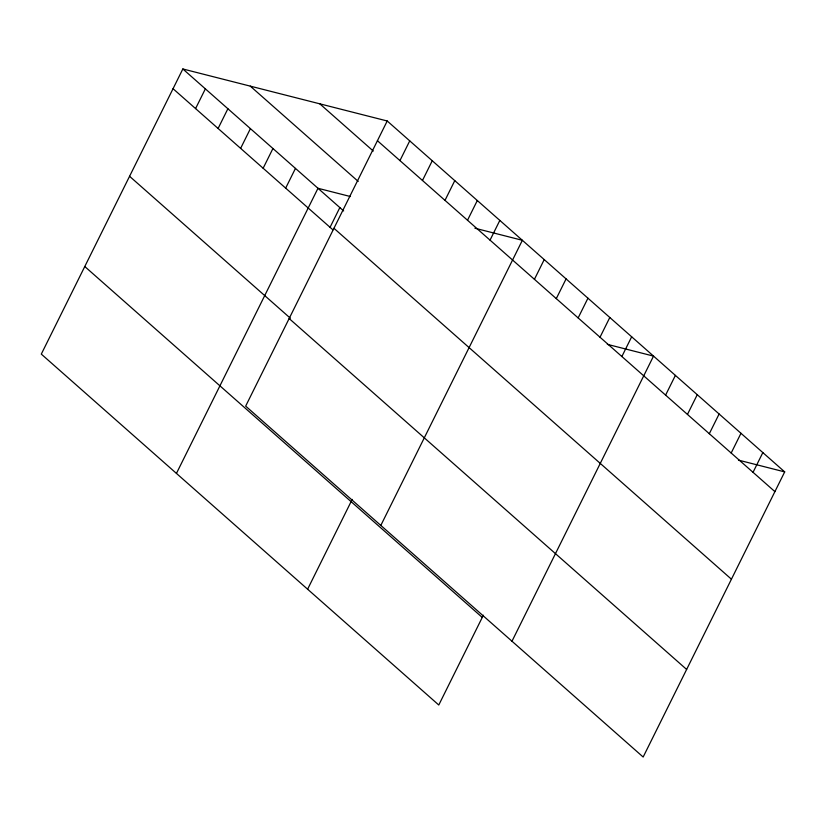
<?xml version="1.0" encoding="UTF-8"?>
<svg xmlns="http://www.w3.org/2000/svg" width="826" height="826" viewBox="0 0 826 826"><rect width="100%" height="100%" fill="white"/><g stroke="black" fill="none" stroke-linecap="round" stroke-linejoin="round"><path stroke-width="1.24" d="M387.218 120.988L245.673 406.113L643.155 757.029L784.7 471.894L387.218 120.988L182.845 68.971L41.3 354.106L438.782 705.012L483.365 615.205M195.576 108.588L205.364 88.857M218.095 128.474L227.893 108.743M240.624 148.36L250.412 128.629M263.143 168.246L272.941 148.515M285.672 188.132L295.46 168.401M176.444 473.412L317.989 188.287L350.461 196.547M330.049 227.315L339.847 207.584M399.949 160.595L409.737 140.874M422.468 180.481L432.266 160.75M444.997 200.367L454.785 180.636M467.516 220.253L477.314 200.522M307.613 589.217L352.196 499.4M490.045 240.139L499.833 220.408M380.817 525.429L522.362 240.294L474.898 228.213M534.432 279.322L544.22 259.591M556.29 298.62L566.089 278.899M578.148 317.927L587.947 298.196M600.017 337.225L609.805 317.494M621.875 356.522L631.673 336.791M511.986 641.224L653.531 356.099L607.317 344.339M665.601 395.127L675.389 375.396M687.459 414.425L697.258 394.694M709.317 433.722L719.116 413.991M731.186 453.02L740.974 433.299M753.044 472.327L762.842 452.596M738.485 460.134L784.7 471.894M377.42 140.709L774.902 491.625M319.776 103.818L373.269 151.044M250.288 86.141L358.216 181.421M182.845 68.971L343.647 210.94M333.952 228.296L731.433 579.202M173.047 88.702L332.909 229.834M129.568 176.289L290.38 318.247M289.152 318.537L686.633 669.442M84.779 266.519L482.26 617.435"/></g></svg>
